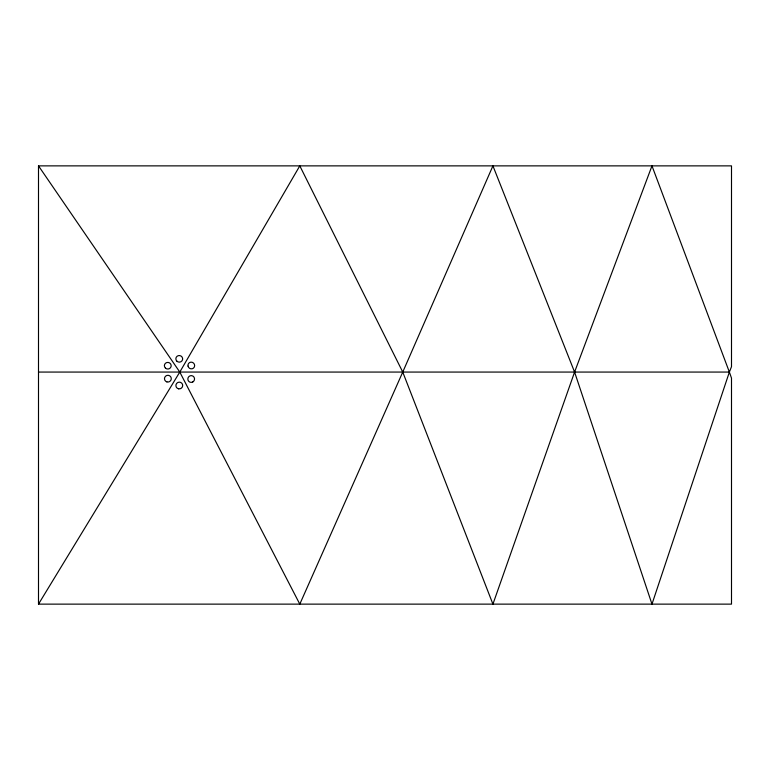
<?xml version="1.0" encoding="UTF-8"?>
<svg xmlns="http://www.w3.org/2000/svg" width="770" height="770" viewBox="0 0 770 770"><rect width="100%" height="100%" fill="white"/><g stroke="black" fill="none" stroke-linecap="round" stroke-linejoin="round"><path stroke-width="1.16" d="M38.5 604.132L179.795 372.064L299.8 165.868L402.749 372.064L492.925 604.132L574.584 372.064L651.978 165.868L729.373 372.064L651.978 604.132L574.584 372.064L492.925 165.868L402.749 372.064L299.8 604.132L179.795 372.064L38.5 165.868L731.5 165.868L731.5 366.684L729.373 372.064L731.5 378.118L731.5 604.132L38.5 604.132L38.5 165.868M38.5 372.064L729.373 372.064M176.908 361.197A3.407 3.301 12.1 0 0 182.557 359.667A3.407 3.301 12.1 0 0 178.303 355.653A3.407 3.301 12.1 0 0 176.908 361.197M188.015 366.068A3.407 3.301 46.1 0 0 193.52 368.089A3.407 3.301 46.1 0 0 192.365 362.352A3.407 3.301 46.1 0 0 188.015 366.068M192.779 381.968A3.407 3.34 -60.9 0 0 192.962 376.097A3.407 3.34 -60.9 0 0 187.841 378.965A3.407 3.34 -60.9 0 0 192.779 381.968M178.678 388.831A3.407 3.359 -20.7 0 0 182.5 384.365A3.407 3.359 -20.7 0 0 176.705 383.354A3.407 3.359 -20.7 0 0 178.678 388.831M166.888 381.901A3.407 3.369 -13.6 0 0 171.2 377.887A3.407 3.369 -13.6 0 0 165.56 376.212A3.407 3.369 -13.6 0 0 166.888 381.901M165.492 368.156A3.407 3.311 9.2 0 0 171.104 366.443A3.407 3.311 9.2 0 0 166.734 362.555A3.407 3.311 9.2 0 0 165.492 368.156"/></g></svg>
